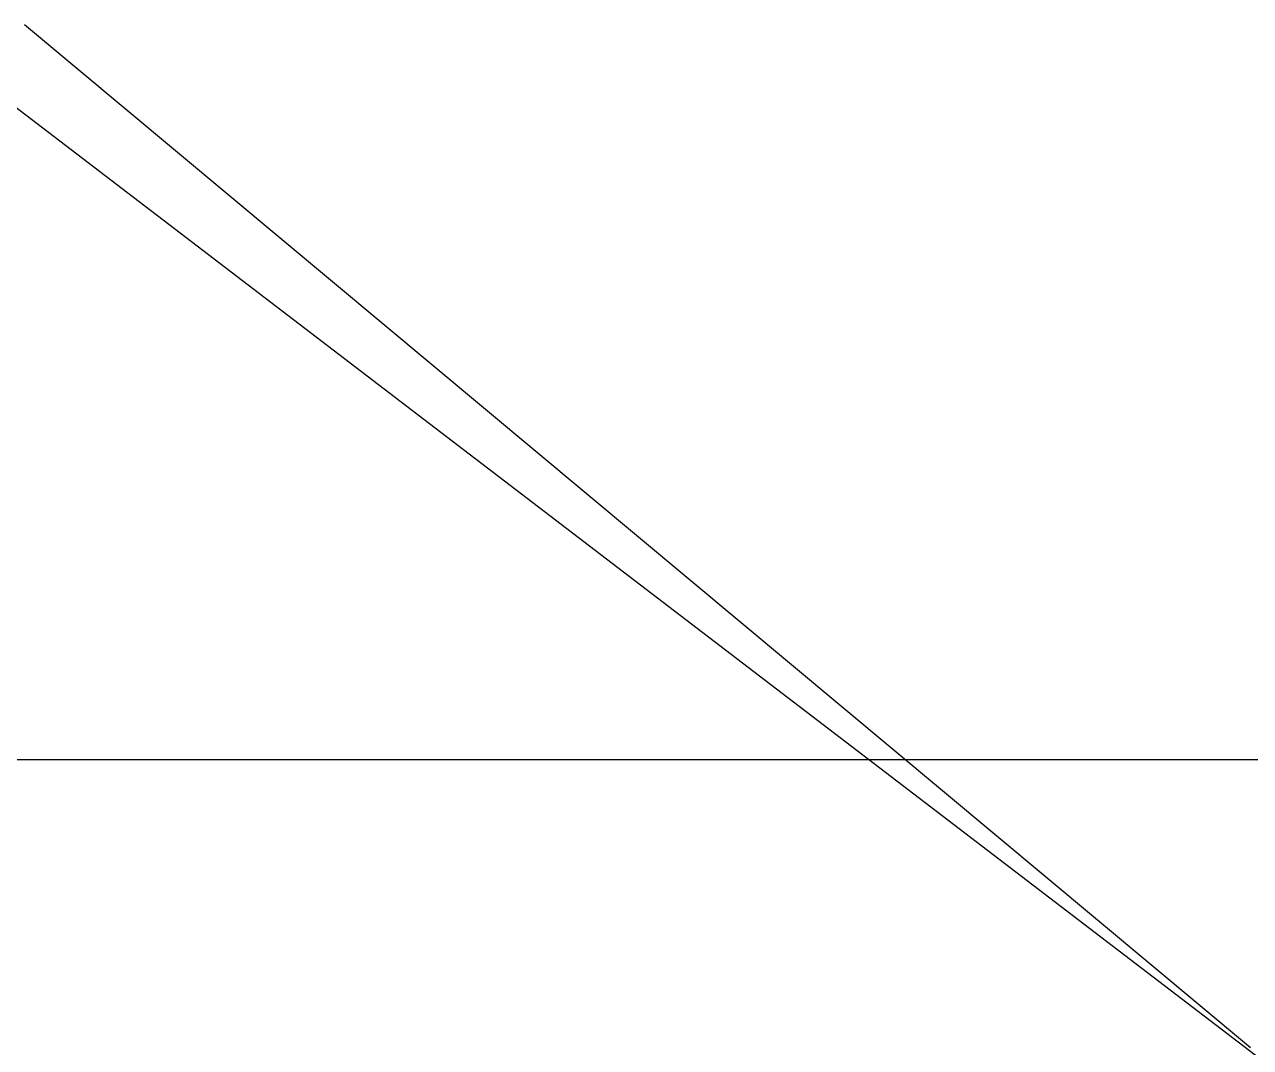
# Model space of a CAD drawing. Header units: millimetres. Extents: x -18879 to 45748, y -5929 to 18064.
# Drawn here: x -18879 to -7403, y 8490 to 18064 of the extents above; entities that cross this region are included whole.
import ezdxf

# ---------------------------------------------------------------- set-up
doc = ezdxf.new("R2010")
doc.units = ezdxf.units.MM
doc.header["$LTSCALE"] = 0.01
doc.layers.add('hjælpelinjer', color=5, linetype='Continuous', plot=False)

msp = doc.modelspace()

# ---------------------------------------------------------------- linework, layer by layer
at = {"layer": 'hjælpelinjer'}
msp.add_line((-18878.64661, 18063.96975, -240.8714), (-7402.71531, 8490.09913, -240.8714), dxfattribs=at)
for p, direction in [((-914.74206, 3491.17056), (0.79435783298, -0.60745010757)), ((10075.25794, 11184.35572), (1, 0)), ((-914.74206, 3316.17056), (1, 0)), ((1835.25794, 3141.17056), (1, 0)), ((3635.25794, 1391.17056), (1, 0)), ((1835.25794, -358.82944), (1, 0)), ((1035.25794, -408.82944), (1, 0)), ((1835.25794, -458.82944), (1, 0)), ((-689.74206, -2208.82944), (1, 0)), ((4935.25794, -4133.82944), (1, 0))]:
    msp.add_xline(p, direction, dxfattribs=at)

doc.saveas('drawing.dxf')
